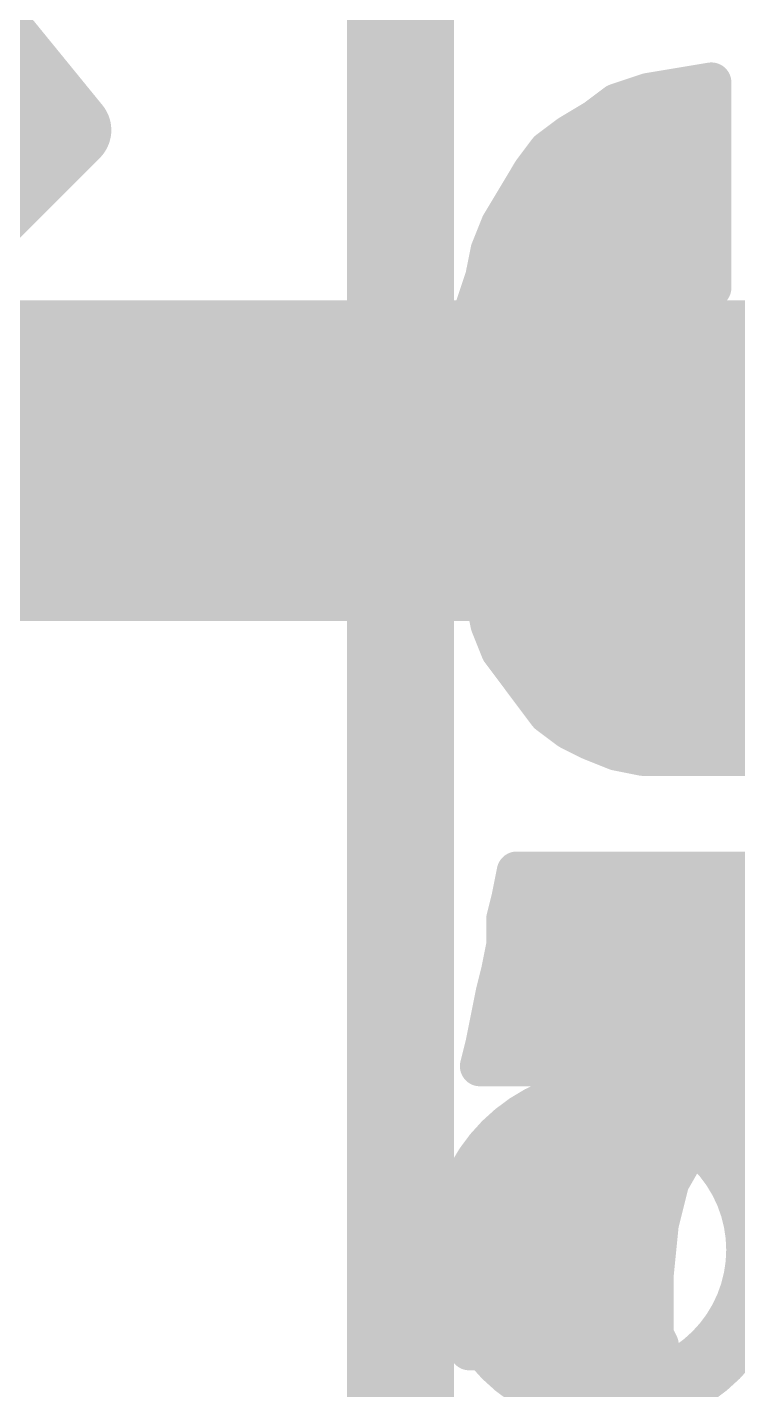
# Model space of a CAD drawing. Extents: x -34.3 to 52.3, y -19.6 to 20.4.
# Drawn here: x 13.67 to 15.021, y 10.144 to 12.734 of the extents above; entities that cross this region are included whole.
import ezdxf

# ---------------------------------------------------------------- set-up
doc = ezdxf.new("R2010")
doc.units = 0
for name, color, linetype in [('1', 12, 'CONTINUOUS'), ('22', 253, 'CONTINUOUS'), ('51', 253, 'CONTINUOUS')]:
    doc.layers.add(name, color=color, linetype=linetype)

msp = doc.modelspace()

# ---------------------------------------------------------------- linework, layer by layer
at = {"layer": '1', "const_width": 0.6096}
for points in [[(13.4339, 11.9099), (12.1539, 10.6299)], [(17.78, 11.9099), (13.4339, 11.9099)]]:
    msp.add_lwpolyline(points, dxfattribs=at)
at = {"layer": '1', "const_width": 0.3048}
msp.add_lwpolyline([(13.5417, 11.8022, 1), (13.3262, 12.0177)], format="xyb", dxfattribs=at)
at = {"layer": '22'}
for points, const_width in [([(13.4476, 12.9155), (13.755, 12.5385)], 0.15), ([(11.4411, 12.6), (13.7049, 12.6)], 0.15), ([(14.971, 12.629), (14.911, 12.619)], 0.0762), ([(14.971, 12.239), (14.971, 12.629)], 0.0762), ([(14.851, 12.609), (14.791, 12.589)], 0.0762), ([(14.911, 12.619), (14.851, 12.609)], 0.0762), ([(13.755, 12.5385), (13.4965, 12.28)], 0.15), ([(14.791, 12.589), (14.751, 12.559)], 0.0762), ([(14.751, 12.559), (14.701, 12.529)], 0.0762), ([(14.7697, 12.573), (14.971, 12.573)], 0.0762), ([(14.701, 12.529), (14.661, 12.499)], 0.0762), ([(14.661, 12.499), (14.631, 12.459)], 0.0762), ([(13.288, 12.45), (13.6665, 12.45)], 0.15), ([(14.6593, 12.4968), (14.971, 12.4968)], 0.0762), ([(14.631, 12.459), (14.601, 12.409)], 0.0762), ([(14.608, 12.4206), (14.971, 12.4206)], 0.0762), ([(14.601, 12.409), (14.571, 12.359)], 0.0762), ([(14.571, 12.359), (14.551, 12.309)], 0.0762), ([(14.5652, 12.3444), (14.971, 12.3444)], 0.0762), ([(14.551, 12.309), (14.541, 12.259)], 0.0762), ([(14.5428, 12.2682), (14.971, 12.2682)], 0.0762), ([(14.541, 12.259), (14.521, 12.199)], 0.0762), ([(14.901, 12.229), (14.921, 12.239)], 0.0762), ([(14.921, 12.239), (14.971, 12.239)], 0.0762), ([(14.851, 12.209), (14.871, 12.219)], 0.0762), ([(14.871, 12.219), (14.901, 12.229)], 0.0762), ([(14.521, 12.199), (14.511, 12.139)], 0.0762), ([(14.5198, 12.192), (14.834, 12.192)], 0.0762), ([(14.821, 12.179), (14.841, 12.199)], 0.0762), ([(14.841, 12.199), (14.851, 12.209)], 0.0762), ([(14.801, 12.149), (14.811, 12.169)], 0.0762), ([(14.811, 12.169), (14.821, 12.179)], 0.0762), ([(14.511, 12.139), (14.501, 12.089)], 0.0762), ([(14.791, 12.129), (14.801, 12.149)], 0.0762), ([(14.5064, 12.1158), (14.7844, 12.1158)], 0.0762), ([(14.771, 12.089), (14.781, 12.109)], 0.0762), ([(14.781, 12.109), (14.791, 12.129)], 0.0762), ([(14.501, 12.089), (14.501, 11.859)], 0.0762), ([(14.761, 12.069), (14.771, 12.089)], 0.0762), ([(14.761, 11.889), (14.761, 12.069)], 0.0762), ([(14.501, 12.0396), (14.761, 12.0396)], 0.0762), ([(14.501, 11.9634), (14.761, 11.9634)], 0.0762), ([(14.501, 11.8872), (14.7619, 11.8872)], 0.0762), ([(14.771, 11.869), (14.761, 11.889)], 0.0762), ([(14.501, 11.859), (14.511, 11.809)], 0.0762), ([(14.771, 11.849), (14.771, 11.869)], 0.0762), ([(14.781, 11.829), (14.771, 11.849)], 0.0762), ([(14.791, 11.809), (14.781, 11.829)], 0.0762), ([(14.5106, 11.811), (14.79, 11.811)], 0.0762), ([(14.511, 11.809), (14.511, 11.749)], 0.0762), ([(14.801, 11.789), (14.791, 11.809)], 0.0762), ([(15.071, 11.819), (15.041, 11.769)], 0.0762), ([(14.821, 11.779), (14.801, 11.789)], 0.0762), ([(14.831, 11.769), (14.821, 11.779)], 0.0762), ([(14.511, 11.749), (14.521, 11.699)], 0.0762), ([(14.851, 11.759), (14.831, 11.769)], 0.0762), ([(14.871, 11.749), (14.851, 11.759)], 0.0762), ([(14.891, 11.739), (14.871, 11.749)], 0.0762), ([(15.041, 11.769), (15.001, 11.739)], 0.0762), ([(14.5138, 11.7348), (15.8347, 11.7348)], 0.0762), ([(15.001, 11.739), (14.891, 11.739)], 0.0762), ([(14.521, 11.699), (14.541, 11.649)], 0.0762), ([(14.5372, 11.6586), (15.951, 11.6586)], 0.0762), ([(14.541, 11.649), (14.551, 11.599)], 0.0762), ([(14.551, 11.599), (14.571, 11.549)], 0.0762), ([(14.5576, 11.5824), (15.951, 11.5824)], 0.0762), ([(14.571, 11.549), (14.601, 11.509)], 0.0762), ([(14.601, 11.509), (14.631, 11.469)], 0.0762), ([(14.6031, 11.5062), (15.951, 11.5062)], 0.0762), ([(14.631, 11.469), (14.661, 11.429)], 0.0762), ([(14.6603, 11.43), (15.951, 11.43)], 0.0762), ([(14.661, 11.429), (14.701, 11.399)], 0.0762), ([(14.701, 11.399), (14.741, 11.379)], 0.0762), ([(14.741, 11.379), (14.791, 11.359)], 0.0762), ([(14.791, 11.359), (14.841, 11.349)], 0.0762), ([(14.817, 11.3538), (15.951, 11.3538)], 0.0762), ([(14.841, 11.349), (15.711, 11.349)], 0.0762), ([(14.601, 11.129), (14.591, 11.079)], 0.0762), ([(14.6002, 11.1252), (15.951, 11.1252)], 0.0762), ([(14.771, 11.129), (14.601, 11.129)], 0.0762), ([(15.951, 11.129), (14.771, 11.129)], 0.0762), ([(14.591, 11.079), (14.581, 11.039)], 0.0762), ([(14.5835, 11.049), (15.951, 11.049)], 0.0762), ([(14.581, 11.039), (14.581, 10.989)], 0.0762), ([(14.581, 10.989), (14.571, 10.939)], 0.0762), ([(14.5778, 10.9728), (15.951, 10.9728)], 0.0762), ([(14.571, 10.939), (14.561, 10.899)], 0.0762), ([(14.561, 10.899), (14.551, 10.849)], 0.0762), ([(14.5605, 10.8966), (15.951, 10.8966)], 0.0762), ([(14.551, 10.849), (14.541, 10.799)], 0.0762), ([(14.5453, 10.8204), (15.951, 10.8204)], 0.0762), ([(14.541, 10.799), (14.531, 10.759)], 0.0762), ([(14.531, 10.759), (14.801, 10.759)], 0.0762), ([(14.801, 10.759), (14.731, 10.719)], 0.0762), ([(14.7751, 10.7442), (15.951, 10.7442)], 0.0762), ([(14.731, 10.719), (14.681, 10.679)], 0.0762), ([(14.991, 10.659), (15.061, 10.699)], 0.0762), ([(14.681, 10.679), (14.621, 10.629)], 0.0762), ([(14.6678, 10.668), (15.0068, 10.668)], 0.0762), ([(14.931, 10.609), (14.991, 10.659)], 0.0762), ([(14.621, 10.629), (14.581, 10.579)], 0.0762), ([(14.891, 10.539), (14.931, 10.609)], 0.0762), ([(14.5912, 10.5918), (14.9212, 10.5918)], 0.0762), ([(14.581, 10.579), (14.541, 10.509)], 0.0762), ([(14.871, 10.459), (14.891, 10.539)], 0.0762), ([(14.541, 10.509), (14.521, 10.449)], 0.0762), ([(14.5448, 10.5156), (14.8852, 10.5156)], 0.0762), ([(14.861, 10.359), (14.871, 10.459)], 0.0762), ([(14.521, 10.449), (14.501, 10.379)], 0.0762), ([(14.5183, 10.4394), (14.869, 10.4394)], 0.0762), ([(14.501, 10.379), (14.501, 10.239)], 0.0762), ([(14.501, 10.3632), (14.8614, 10.3632)], 0.0762), ([(14.861, 10.249), (14.861, 10.359)], 0.0762), ([(14.501, 10.287), (14.861, 10.287)], 0.0762), ([(14.871, 10.229), (14.861, 10.249)], 0.0762), ([(14.501, 10.239), (14.511, 10.229)], 0.0762), ([(14.511, 10.229), (14.511, 10.219)], 0.0762), ([(14.511, 10.219), (14.871, 10.219)], 0.0762), ([(14.871, 10.219), (14.871, 10.229)], 0.0762)]:
    msp.add_lwpolyline(points, dxfattribs=dict(at, const_width=const_width))
for points, const_width in [([(13.7049, 12.5625, 1), (13.7049, 12.6375)], 0.075), ([(14.9901, 12.629, 1), (14.952, 12.629)], 0.0381), ([(14.9741, 12.6102, 1), (14.9679, 12.6478)], 0.0381), ([(14.8479, 12.6278, 1), (14.8541, 12.5902)], 0.0381), ([(14.857, 12.5909, 1), (14.845, 12.6271)], 0.0381), ([(14.9079, 12.6378, 1), (14.9141, 12.6002)], 0.0381), ([(14.9141, 12.6002, 1), (14.9079, 12.6378)], 0.0381), ([(13.7815, 12.512, 1), (13.7285, 12.565)], 0.075), ([(14.785, 12.6071, 1), (14.797, 12.5709)], 0.0381), ([(14.8024, 12.5738, 1), (14.7796, 12.6042)], 0.0381), ([(13.7259, 12.5148, 1), (13.7841, 12.5622)], 0.075), ([(14.7396, 12.5742, 1), (14.7624, 12.5438)], 0.0381), ([(14.7608, 12.5427, 1), (14.7412, 12.5753)], 0.0381), ([(14.7697, 12.5921, 1), (14.7697, 12.554)], 0.0381), ([(14.971, 12.554, 1), (14.971, 12.5921)], 0.0381), ([(14.6912, 12.5453, 1), (14.7108, 12.5127)], 0.0381), ([(14.7124, 12.5138, 1), (14.6896, 12.5442)], 0.0381), ([(14.6762, 12.4876, 1), (14.6458, 12.5104)], 0.0381), ([(13.6665, 12.4125, 1), (13.6665, 12.4875)], 0.075), ([(14.6593, 12.5159, 1), (14.6593, 12.4778)], 0.0381), ([(14.6496, 12.5142, 1), (14.6724, 12.4838)], 0.0381), ([(14.971, 12.4778, 1), (14.971, 12.5159)], 0.0381), ([(14.6158, 12.4704, 1), (14.6462, 12.4476)], 0.0381), ([(14.6473, 12.4492, 1), (14.6147, 12.4688)], 0.0381), ([(14.608, 12.4397, 1), (14.608, 12.4016)], 0.0381), ([(14.971, 12.4016, 1), (14.971, 12.4397)], 0.0381), ([(14.5847, 12.4188, 1), (14.6173, 12.3992)], 0.0381), ([(14.6173, 12.3992, 1), (14.5847, 12.4188)], 0.0381), ([(14.5652, 12.3635, 1), (14.5652, 12.3254)], 0.0381), ([(14.5547, 12.3688, 1), (14.5873, 12.3492)], 0.0381), ([(14.5887, 12.3519, 1), (14.5533, 12.3661)], 0.0381), ([(14.971, 12.3254, 1), (14.971, 12.3635)], 0.0381), ([(14.5333, 12.3161, 1), (14.5687, 12.3019)], 0.0381), ([(14.5697, 12.3053, 1), (14.5323, 12.3127)], 0.0381), ([(14.5428, 12.2873, 1), (14.5428, 12.2492)], 0.0381), ([(14.971, 12.2492, 1), (14.971, 12.2873)], 0.0381), ([(14.5223, 12.2627, 1), (14.5597, 12.2553)], 0.0381), ([(14.5591, 12.253, 1), (14.5229, 12.265)], 0.0381), ([(14.921, 12.2581, 1), (14.921, 12.22)], 0.0381), ([(14.9295, 12.222, 1), (14.9125, 12.256)], 0.0381), ([(14.971, 12.22, 1), (14.971, 12.2581)], 0.0381), ([(14.865, 12.2371, 1), (14.877, 12.2009)], 0.0381), ([(14.8795, 12.202, 1), (14.8625, 12.236)], 0.0381), ([(14.8925, 12.246, 1), (14.9095, 12.212)], 0.0381), ([(14.907, 12.2109, 1), (14.895, 12.2471)], 0.0381), ([(14.952, 12.239, 1), (14.9901, 12.239)], 0.0381), ([(14.5198, 12.2111, 1), (14.5198, 12.173)], 0.0381), ([(14.5398, 12.1959, 1), (14.5022, 12.2021)], 0.0381), ([(14.8275, 12.2125, 1), (14.8545, 12.1855)], 0.0381), ([(14.8545, 12.1855, 1), (14.8275, 12.2125)], 0.0381), ([(14.8425, 12.226, 1), (14.8595, 12.192)], 0.0381), ([(14.834, 12.173, 1), (14.834, 12.2111)], 0.0381), ([(14.8645, 12.1955, 1), (14.8375, 12.2225)], 0.0381), ([(14.5029, 12.205, 1), (14.5391, 12.193)], 0.0381), ([(14.7975, 12.1825, 1), (14.8245, 12.1555)], 0.0381), ([(14.828, 12.1605, 1), (14.794, 12.1775)], 0.0381), ([(14.8075, 12.1925, 1), (14.8345, 12.1655)], 0.0381), ([(14.8345, 12.1655, 1), (14.8075, 12.1925)], 0.0381), ([(14.5297, 12.1353, 1), (14.4923, 12.1427)], 0.0381), ([(14.784, 12.1575, 1), (14.818, 12.1405)], 0.0381), ([(14.818, 12.1405, 1), (14.784, 12.1575)], 0.0381), ([(14.5064, 12.1349, 1), (14.5064, 12.0968)], 0.0381), ([(14.4922, 12.1421, 1), (14.5298, 12.1359)], 0.0381), ([(14.798, 12.1005, 1), (14.764, 12.1175)], 0.0381), ([(14.774, 12.1375, 1), (14.808, 12.1205)], 0.0381), ([(14.808, 12.1205, 1), (14.774, 12.1375)], 0.0381), ([(14.7844, 12.0968, 1), (14.7844, 12.1349)], 0.0381), ([(14.5201, 12.089, 1), (14.482, 12.089)], 0.0381), ([(14.788, 12.0805, 1), (14.754, 12.0975)], 0.0381), ([(14.764, 12.1175, 1), (14.798, 12.1005)], 0.0381), ([(14.4823, 12.0927, 1), (14.5197, 12.0853)], 0.0381), ([(14.744, 12.0775, 1), (14.778, 12.0605)], 0.0381), ([(14.7801, 12.069, 1), (14.742, 12.069)], 0.0381), ([(14.754, 12.0975, 1), (14.788, 12.0805)], 0.0381), ([(14.501, 12.0587, 1), (14.501, 12.0206)], 0.0381), ([(14.761, 12.0206, 1), (14.761, 12.0587)], 0.0381), ([(14.501, 11.9825, 1), (14.501, 11.9444)], 0.0381), ([(14.761, 11.9444, 1), (14.761, 11.9825)], 0.0381), ([(14.501, 11.9063, 1), (14.501, 11.8681)], 0.0381), ([(14.778, 11.8975, 1), (14.744, 11.8805)], 0.0381), ([(14.7619, 11.8681, 1), (14.7619, 11.9063)], 0.0381), ([(14.5197, 11.8627, 1), (14.4823, 11.8553)], 0.0381), ([(14.742, 11.889, 1), (14.7801, 11.889)], 0.0381), ([(14.7901, 11.869, 1), (14.752, 11.869)], 0.0381), ([(14.754, 11.8605, 1), (14.788, 11.8775)], 0.0381), ([(14.482, 11.859, 1), (14.5201, 11.859)], 0.0381), ([(14.788, 11.8575, 1), (14.754, 11.8405)], 0.0381), ([(14.752, 11.849, 1), (14.7901, 11.849)], 0.0381), ([(14.798, 11.8375, 1), (14.764, 11.8205)], 0.0381), ([(14.5106, 11.83, 1), (14.5106, 11.7919)], 0.0381), ([(14.5301, 11.809, 1), (14.492, 11.809)], 0.0381), ([(14.764, 11.8205, 1), (14.798, 11.8375)], 0.0381), ([(14.808, 11.8175, 1), (14.774, 11.8005)], 0.0381), ([(14.774, 11.8005, 1), (14.808, 11.8175)], 0.0381), ([(14.79, 11.7919, 1), (14.79, 11.83)], 0.0381), ([(14.4923, 11.8053, 1), (14.5297, 11.8127)], 0.0381), ([(14.8095, 11.806, 1), (14.7925, 11.772)], 0.0381), ([(14.784, 11.7805, 1), (14.818, 11.7975)], 0.0381), ([(14.8345, 11.7925, 1), (14.8075, 11.7655)], 0.0381), ([(14.8125, 11.762, 1), (14.8295, 11.796)], 0.0381), ([(14.5297, 11.7527, 1), (14.4923, 11.7453)], 0.0381), ([(14.8395, 11.786, 1), (14.8225, 11.752)], 0.0381), ([(14.8175, 11.7555, 1), (14.8445, 11.7825)], 0.0381), ([(14.8595, 11.776, 1), (14.8425, 11.742)], 0.0381), ([(14.8425, 11.742, 1), (14.8595, 11.776)], 0.0381), ([(14.8795, 11.766, 1), (14.8625, 11.732)], 0.0381), ([(14.8625, 11.732, 1), (14.8795, 11.766)], 0.0381), ([(15.0247, 11.7788, 1), (15.0573, 11.7592)], 0.0381), ([(15.0524, 11.7538, 1), (15.0296, 11.7842)], 0.0381), ([(14.492, 11.749, 1), (14.5301, 11.749)], 0.0381), ([(14.5138, 11.7538, 1), (14.5138, 11.7157)], 0.0381), ([(14.891, 11.7581, 1), (14.891, 11.72)], 0.0381), ([(14.8825, 11.722, 1), (14.8995, 11.756)], 0.0381), ([(14.9896, 11.7542, 1), (15.0124, 11.7238)], 0.0381), ([(15.001, 11.72, 1), (15.001, 11.7581)], 0.0381), ([(14.5387, 11.7061, 1), (14.5033, 11.6919)], 0.0381), ([(14.5023, 11.6953, 1), (14.5397, 11.7027)], 0.0381), ([(14.5372, 11.6776, 1), (14.5372, 11.6395)], 0.0381), ([(14.5597, 11.6527, 1), (14.5223, 11.6453)], 0.0381), ([(14.5233, 11.6419, 1), (14.5587, 11.6561)], 0.0381), ([(14.5687, 11.6061, 1), (14.5333, 11.5919)], 0.0381), ([(14.5323, 11.5953, 1), (14.5697, 11.6027)], 0.0381), ([(14.5576, 11.6014, 1), (14.5576, 11.5633)], 0.0381), ([(14.5862, 11.5604, 1), (14.5558, 11.5376)], 0.0381), ([(14.5533, 11.5419, 1), (14.5887, 11.5561)], 0.0381), ([(14.6162, 11.5204, 1), (14.5858, 11.4976)], 0.0381), ([(14.6031, 11.5252, 1), (14.6031, 11.4871)], 0.0381), ([(14.5858, 11.4976, 1), (14.6162, 11.5204)], 0.0381), ([(14.6462, 11.4804, 1), (14.6158, 11.4576)], 0.0381), ([(14.6158, 11.4576, 1), (14.6462, 11.4804)], 0.0381), ([(14.6603, 11.449, 1), (14.6603, 11.4109)], 0.0381), ([(14.6724, 11.4442, 1), (14.6496, 11.4138)], 0.0381), ([(14.6458, 11.4176, 1), (14.6762, 11.4404)], 0.0381), ([(14.7095, 11.416, 1), (14.6925, 11.382)], 0.0381), ([(14.6896, 11.3838, 1), (14.7124, 11.4142)], 0.0381), ([(14.7481, 11.3967, 1), (14.7339, 11.3613)], 0.0381), ([(14.7325, 11.362, 1), (14.7495, 11.396)], 0.0381), ([(14.7947, 11.3777, 1), (14.7873, 11.3403)], 0.0381), ([(14.7839, 11.3413, 1), (14.7981, 11.3767)], 0.0381), ([(14.817, 11.3728, 1), (14.817, 11.3347)], 0.0381), ([(14.841, 11.3681, 1), (14.841, 11.33)], 0.0381), ([(14.8373, 11.3303, 1), (14.8447, 11.3677)], 0.0381), ([(14.6002, 11.1443, 1), (14.6002, 11.1062)], 0.0381), ([(14.601, 11.1481, 1), (14.601, 11.11)], 0.0381), ([(14.6197, 11.1253, 1), (14.5823, 11.1327)], 0.0381), ([(14.771, 11.1481, 1), (14.771, 11.11)], 0.0381), ([(14.771, 11.11, 1), (14.771, 11.1481)], 0.0381), ([(14.6095, 11.0744, 1), (14.5725, 11.0836)], 0.0381), ([(14.5835, 11.0681, 1), (14.5835, 11.03)], 0.0381), ([(14.5723, 11.0827, 1), (14.6097, 11.0753)], 0.0381), ([(14.6001, 11.039, 1), (14.562, 11.039)], 0.0381), ([(14.5625, 11.0436, 1), (14.5995, 11.0344)], 0.0381), ([(14.5778, 10.9919, 1), (14.5778, 10.9538)], 0.0381), ([(14.562, 10.989, 1), (14.6001, 10.989)], 0.0381), ([(14.5997, 10.9853, 1), (14.5623, 10.9927)], 0.0381), ([(14.5523, 10.9427, 1), (14.5897, 10.9353)], 0.0381), ([(14.5895, 10.9344, 1), (14.5525, 10.9436)], 0.0381), ([(14.5605, 10.9157, 1), (14.5605, 10.8776)], 0.0381), ([(14.5797, 10.8953, 1), (14.5423, 10.9027)], 0.0381), ([(14.5425, 10.9036, 1), (14.5795, 10.8944)], 0.0381), ([(14.5697, 10.8453, 1), (14.5323, 10.8527)], 0.0381), ([(14.5453, 10.8395, 1), (14.5453, 10.8014)], 0.0381), ([(14.5323, 10.8527, 1), (14.5697, 10.8453)], 0.0381), ([(14.5595, 10.7944, 1), (14.5225, 10.8036)], 0.0381), ([(14.5223, 10.8027, 1), (14.5597, 10.7953)], 0.0381), ([(14.531, 10.7781, 1), (14.531, 10.74)], 0.0381), ([(14.5125, 10.7636, 1), (14.5495, 10.7544)], 0.0381), ([(14.7751, 10.7633, 1), (14.7751, 10.7252)], 0.0381), ([(14.8105, 10.7425, 1), (14.7915, 10.7755)], 0.0381), ([(14.801, 10.74, 1), (14.801, 10.7781)], 0.0381), ([(14.7215, 10.7355, 1), (14.7405, 10.7025)], 0.0381), ([(14.7429, 10.7041, 1), (14.7191, 10.7339)], 0.0381), ([(14.6678, 10.6871, 1), (14.6678, 10.649)], 0.0381), ([(14.6691, 10.6939, 1), (14.6929, 10.6641)], 0.0381), ([(14.6932, 10.6644, 1), (14.6688, 10.6936)], 0.0381), ([(15.0032, 10.6444, 1), (14.9788, 10.6736)], 0.0381), ([(15.0068, 10.649, 1), (15.0068, 10.6871)], 0.0381), ([(14.9815, 10.6755, 1), (15.0005, 10.6425)], 0.0381), ([(14.6088, 10.6436, 1), (14.6332, 10.6144)], 0.0381), ([(14.6359, 10.6171, 1), (14.6061, 10.6409)], 0.0381), ([(14.9475, 10.5995, 1), (14.9145, 10.6185)], 0.0381), ([(14.5912, 10.6109, 1), (14.5912, 10.5728)], 0.0381), ([(14.9188, 10.6236, 1), (14.9432, 10.5944)], 0.0381), ([(14.9212, 10.5728, 1), (14.9212, 10.6109)], 0.0381), ([(14.5661, 10.5909, 1), (14.5959, 10.5671)], 0.0381), ([(14.5975, 10.5695, 1), (14.5645, 10.5885)], 0.0381), ([(14.8745, 10.5485, 1), (14.9075, 10.5295)], 0.0381), ([(14.9095, 10.5344, 1), (14.8725, 10.5436)], 0.0381), ([(14.5591, 10.503, 1), (14.5229, 10.515)], 0.0381), ([(14.5448, 10.5347, 1), (14.5448, 10.4966)], 0.0381), ([(14.8852, 10.4966, 1), (14.8852, 10.5347)], 0.0381), ([(14.5245, 10.5185, 1), (14.5575, 10.4995)], 0.0381), ([(14.89, 10.4571, 1), (14.852, 10.4609)], 0.0381), ([(14.5183, 10.4585, 1), (14.5183, 10.4204)], 0.0381), ([(14.5029, 10.455, 1), (14.5391, 10.443)], 0.0381), ([(14.5393, 10.4438, 1), (14.5027, 10.4542)], 0.0381), ([(14.8525, 10.4636, 1), (14.8895, 10.4544)], 0.0381), ([(14.869, 10.4204, 1), (14.869, 10.4585)], 0.0381), ([(14.5201, 10.379, 1), (14.482, 10.379)], 0.0381), ([(14.4827, 10.3842, 1), (14.5193, 10.3738)], 0.0381), ([(14.501, 10.3823, 1), (14.501, 10.3442)], 0.0381), ([(14.8801, 10.359, 1), (14.842, 10.359)], 0.0381), ([(14.8614, 10.3442, 1), (14.8614, 10.3823)], 0.0381), ([(14.842, 10.3609, 1), (14.88, 10.3571)], 0.0381), ([(14.501, 10.3061, 1), (14.501, 10.268)], 0.0381), ([(14.861, 10.268, 1), (14.861, 10.3061)], 0.0381), ([(14.878, 10.2575, 1), (14.844, 10.2405)], 0.0381), ([(14.5145, 10.2525, 1), (14.4875, 10.2255)], 0.0381), ([(14.482, 10.239, 1), (14.5201, 10.239)], 0.0381), ([(14.511, 10.2381, 1), (14.511, 10.2)], 0.0381), ([(14.5301, 10.229, 1), (14.492, 10.229)], 0.0381), ([(14.4975, 10.2155, 1), (14.5245, 10.2425)], 0.0381), ([(14.842, 10.249, 1), (14.8801, 10.249)], 0.0381), ([(14.8901, 10.229, 1), (14.852, 10.229)], 0.0381), ([(14.854, 10.2205, 1), (14.888, 10.2375)], 0.0381), ([(14.871, 10.2, 1), (14.871, 10.2381)], 0.0381), ([(14.492, 10.219, 1), (14.5301, 10.219)], 0.0381), ([(14.852, 10.219, 1), (14.8901, 10.219)], 0.0381)]:
    msp.add_lwpolyline(points, format="xyb", dxfattribs=dict(at, const_width=const_width))
at = {"layer": '51', "const_width": 0.2032}
msp.add_lwpolyline([(14.38, 6.6599), (14.38, 13.6599)], dxfattribs=at)
at = {"layer": '51', "const_width": 0.127}
msp.add_lwpolyline([(14.78, 10.1271, 1), (14.78, 10.6927, 1), (14.78, 10.1271)], format="xyb", dxfattribs=at)

doc.saveas('drawing.dxf')
